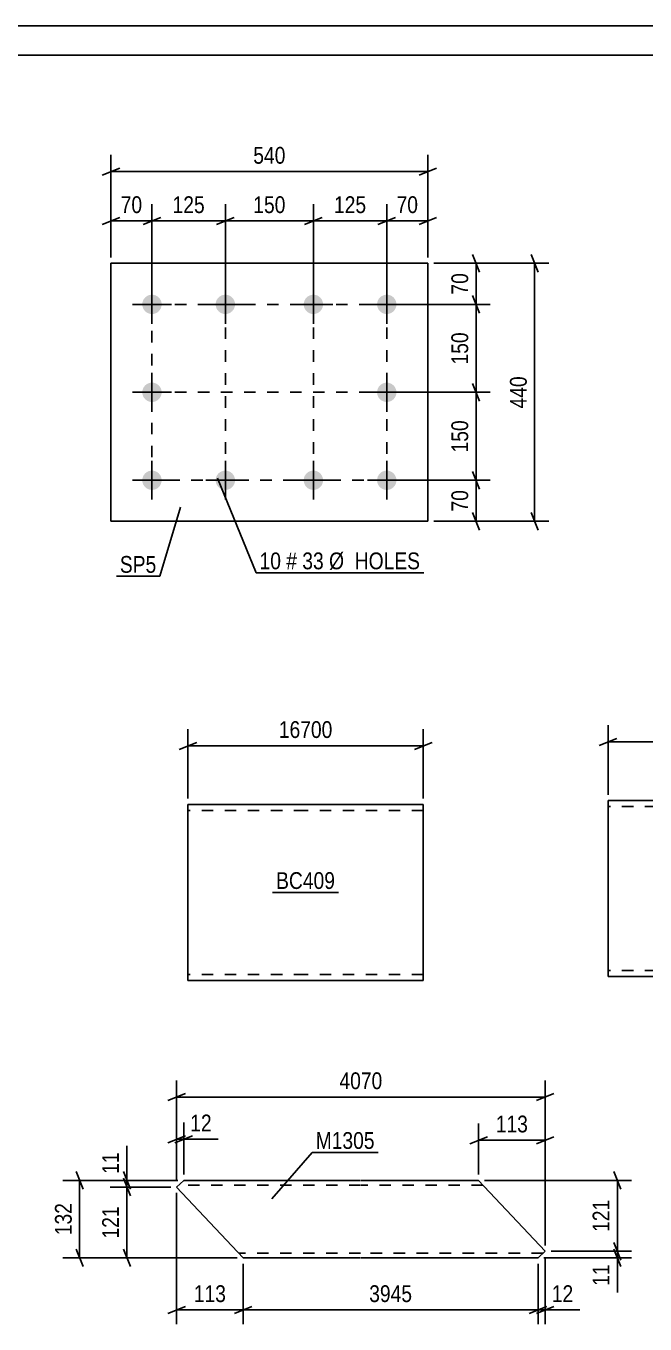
# Model space of a CAD drawing. Header units: millimetres. Extents: x 0 to 594, y 0 to 420.
# Drawn here: x 202.2 to 307.7, y 198.6 to 420 of the extents above; entities that cross this region are included whole.
import ezdxf

# ---------------------------------------------------------------- set-up
doc = ezdxf.new("R2010")
doc.units = ezdxf.units.MM
doc.linetypes.add('DXK_LINE_DOT2', pattern=[3.9198, 1.9599, -1.9599])
doc.styles.add('Arial Narrow', font='ARIALN.TTF', dxfattribs={"height": 0.2})

# ---------------------------------------------------------------- blocks, each defined once
blk = doc.blocks.new('Unknown-761550045-1163')
at = {"color": 5, "linetype": 'Continuous'}
for p, q in [((594, 420), (0, 420)), ((589, 415), (5, 415))]:
    blk.add_line(p, q, dxfattribs=at)
blk = doc.blocks.new('Part-761550045-7848 - 7847')
at = {"color": 2, "linetype": 'Continuous'}
for p, q in [((227.85, 221.98), (229.06, 223.11)), ((239.2, 209.91), (227.85, 221.98)), ((229.06, 223.11), (259.2, 223.11)), ((259.3, 223.11), (279.3, 223.11)), ((279.3, 223.11), (290.65, 211.04)), ((290.65, 211.04), (289.45, 209.91)), ((259.2, 209.91), (239.2, 209.91)), ((289.45, 209.91), (259.3, 209.91))]:
    blk.add_line(p, q, dxfattribs=at)
at = {"color": 7, "linetype": 'DXK_LINE_DOT2'}
for p, q in [((259.2, 222.31), (228.2, 222.31)), ((280.05, 222.31), (259.3, 222.31)), ((259.2, 210.71), (238.45, 210.71)), ((290.3, 210.71), (259.3, 210.71))]:
    blk.add_line(p, q, dxfattribs=at)
blk = doc.blocks.new('Part-761550045-7920 - 7919')
at = {"color": 2, "linetype": 'Continuous'}
for p, q in [((229.79, 259.22), (229.79, 287.22)), ((229.79, 287.22), (249.79, 287.22)), ((249.89, 287.22), (269.89, 287.22)), ((269.89, 287.22), (269.89, 285.98)), ((269.89, 285.98), (269.89, 259.22)), ((229.79, 259.22), (229.79, 257.22)), ((269.89, 257.22), (269.89, 259.22)), ((229.79, 257.22), (249.79, 257.22)), ((249.89, 257.22), (269.89, 257.22))]:
    blk.add_line(p, q, dxfattribs=at)
at = {"color": 7, "linetype": 'DXK_LINE_DOT2'}
for p, q in [((249.79, 286.22), (229.79, 286.22)), ((269.89, 286.22), (249.89, 286.22)), ((229.79, 257.37), (229.79, 259.22)), ((229.79, 258.22), (229.79, 258.29)), ((249.79, 258.22), (229.79, 258.22)), ((269.89, 258.22), (249.89, 258.22)), ((269.89, 258.29), (269.89, 258.83)), ((269.89, 258.22), (269.89, 258.29))]:
    blk.add_line(p, q, dxfattribs=at)
blk = doc.blocks.new('Part-761550045-7929 - 7928')
at = {"color": 2, "linetype": 'Continuous'}
for p, q in [((321.36, 287.89), (301.36, 287.89)), ((301.36, 259.89), (301.36, 287.89)), ((341.46, 287.89), (321.46, 287.89)), ((341.46, 287.89), (341.46, 286.65)), ((341.46, 286.65), (341.46, 259.89)), ((301.36, 259.89), (301.36, 257.89)), ((341.46, 257.89), (341.46, 259.89)), ((301.36, 257.89), (321.36, 257.89)), ((321.46, 257.89), (341.46, 257.89))]:
    blk.add_line(p, q, dxfattribs=at)
at = {"color": 7, "linetype": 'DXK_LINE_DOT2'}
for p, q in [((321.36, 286.89), (301.36, 286.89)), ((341.46, 286.89), (321.46, 286.89)), ((301.36, 258.04), (301.36, 259.89)), ((341.46, 258.96), (341.46, 259.5)), ((301.36, 258.89), (301.36, 258.96)), ((321.36, 258.89), (301.36, 258.89)), ((341.46, 258.89), (321.46, 258.89)), ((341.46, 258.89), (341.46, 258.96))]:
    blk.add_line(p, q, dxfattribs=at)
blk = doc.blocks.new('Part-761550045-7960 - 7959')
at = {"color": 2, "linetype": 'Continuous'}
for p, q in [((216.66, 335.52), (216.66, 379.52)), ((216.66, 379.52), (270.66, 379.52)), ((270.66, 379.52), (270.66, 335.52)), ((270.66, 335.52), (216.66, 335.52))]:
    blk.add_line(p, q, dxfattribs=at)
blk = doc.blocks.new('Bolt-761550045-7961 - 7959')
at = {"linetype": 'Continuous'}
for points in [[(223.66, 374.17, -1), (223.66, 370.87, -1)], [(236.16, 374.17, -1), (236.16, 370.87, -1)], [(251.16, 374.17, -1), (251.16, 370.87, -1)], [(263.66, 374.17, -1), (263.66, 370.87, -1)], [(223.66, 359.17, -1), (223.66, 355.87, -1)], [(263.66, 359.17, -1), (263.66, 355.87, -1)], [(223.66, 344.17, -1), (223.66, 340.87, -1)], [(236.16, 344.17, -1), (236.16, 340.87, -1)], [(251.16, 344.17, -1), (251.16, 340.87, -1)], [(263.66, 344.17, -1), (263.66, 340.87, -1)]]:
    blk.add_hatch(color=1, dxfattribs=at).paths.add_polyline_path(points)
at = {"color": 1, "linetype": 'Continuous'}
for p, q in [((223.66, 375.82), (223.66, 369.22)), ((236.16, 375.82), (236.16, 369.22)), ((251.16, 375.82), (251.16, 369.22)), ((263.66, 375.82), (263.66, 369.22)), ((220.36, 372.52), (226.96, 372.52)), ((232.86, 372.52), (239.46, 372.52)), ((247.86, 372.52), (254.46, 372.52)), ((260.36, 372.52), (266.96, 372.52)), ((223.66, 360.82), (223.66, 354.22)), ((263.66, 360.82), (263.66, 354.22)), ((220.36, 357.52), (226.96, 357.52)), ((260.36, 357.52), (266.96, 357.52)), ((223.66, 345.82), (223.66, 339.22)), ((236.16, 345.82), (236.16, 339.22)), ((251.16, 345.82), (251.16, 339.22)), ((263.66, 345.82), (263.66, 339.22)), ((220.36, 342.52), (226.96, 342.52)), ((232.86, 342.52), (239.46, 342.52)), ((247.86, 342.52), (254.46, 342.52)), ((260.36, 342.52), (266.96, 342.52))]:
    blk.add_line(p, q, dxfattribs=at)
blk = doc.blocks.new('Rectangle-761550045-9722 - 7959')
at = {"color": 1, "linetype": 'DXK_LINE_DOT2'}
blk.add_lwpolyline([(223.66, 372.52), (263.66, 372.52), (263.66, 342.52), (223.66, 342.52), (223.66, 372.52)], close=True, dxfattribs=at)
blk = doc.blocks.new('Line-761550045-9732 - 7959')
at = {"color": 1, "linetype": 'DXK_LINE_DOT2'}
blk.add_line((236.16, 372.52), (236.16, 341.52), dxfattribs=at)
blk = doc.blocks.new('Line-761550045-9736 - 7959')
at = {"color": 1, "linetype": 'DXK_LINE_DOT2'}
blk.add_line((251.16, 372.52), (251.16, 340.52), dxfattribs=at)
blk = doc.blocks.new('Line-761550045-9740 - 7959')
at = {"color": 1, "linetype": 'DXK_LINE_DOT2'}
blk.add_line((223.66, 357.52), (263.66, 357.52), dxfattribs=at)
blk = doc.blocks.new('StraightDimension-761550045-9853 - 7847')
at = {"color": 7, "linetype": 'Continuous'}
for p, q in [((218.79, 224.61), (219.99, 221.61)), ((228.06, 223.11), (216.54, 223.11)), ((226.85, 221.98), (216.54, 221.98)), ((219.99, 220.48), (218.79, 223.48)), ((219.39, 221.98), (219.39, 223.11))]:
    blk.add_line(p, q, dxfattribs=at)
at = {"color": 0}
blk.add_wipeout([(218.64, 228.49), (214.44, 228.49), (214.44, 223.64), (218.64, 223.64)], dxfattribs=at)
at = {"color": 7, "linetype": 'Continuous'}
blk.add_line((219.39, 223.11), (219.39, 229.02), dxfattribs=at)
blk.add_line((219.39, 223.11), (219.39, 229.02), dxfattribs=at)
at = {"color": 3, "style": 'Arial Narrow'}
blk.add_text('11', height=2.863, rotation=90.0002, dxfattribs=at).set_placement((218.04, 224.24))
blk = doc.blocks.new('StraightDimension-761550045-8137 - 7847')
at = {"color": 7, "linetype": 'Continuous'}
for p, q in [((227.85, 222.98), (227.85, 240.18)), ((290.65, 212.04), (290.65, 240.18)), ((229.35, 237.93), (226.35, 236.73)), ((227.85, 237.33), (290.65, 237.33)), ((289.15, 236.73), (292.15, 237.93))]:
    blk.add_line(p, q, dxfattribs=at)
at = {"color": 0}
blk.add_wipeout([(263.51, 238.08), (263.51, 242.28), (255, 242.28), (255, 238.08)], dxfattribs=at)
at = {"color": 3, "style": 'Arial Narrow'}
blk.add_text('4070', height=2.863, dxfattribs=at).set_placement((255.6, 238.68))
blk = doc.blocks.new('StraightDimension-761550045-8113 - 7847')
at = {"color": 7, "linetype": 'Continuous'}
for p, q in [((279.3, 224.11), (279.3, 232.8)), ((290.65, 212.04), (290.65, 232.8)), ((277.8, 229.35), (280.8, 230.55)), ((292.15, 230.55), (289.15, 229.35)), ((279.3, 229.95), (290.65, 229.95))]:
    blk.add_line(p, q, dxfattribs=at)
at = {"color": 0}
blk.add_wipeout([(288.32, 230.7), (288.32, 234.9), (281.63, 234.9), (281.63, 230.7)], dxfattribs=at)
at = {"color": 3, "style": 'Arial Narrow'}
blk.add_text('113', height=2.863, dxfattribs=at).set_placement((282.23, 231.3))
blk = doc.blocks.new('StraightDimension-761550045-9886 - 7847')
at = {"color": 7, "linetype": 'Continuous'}
for p, q in [((302.35, 224.61), (303.55, 221.61)), ((280.3, 223.11), (305.35, 223.11)), ((302.95, 211.04), (302.95, 223.11)), ((303.55, 209.54), (302.35, 212.54)), ((291.65, 211.04), (305.35, 211.04))]:
    blk.add_line(p, q, dxfattribs=at)
at = {"color": 0}
blk.add_wipeout([(302.2, 220.42), (298, 220.42), (298, 213.73), (302.2, 213.73)], dxfattribs=at)
at = {"color": 3, "style": 'Arial Narrow'}
blk.add_text('121', height=2.863, rotation=90.0002, dxfattribs=at).set_placement((301.6, 214.33))
blk = doc.blocks.new('StraightDimension-761550045-9854 - 7847')
at = {"color": 7, "linetype": 'Continuous'}
for p, q in [((226.85, 221.98), (216.54, 221.98)), ((218.79, 223.48), (219.99, 220.48)), ((219.39, 209.91), (219.39, 221.98)), ((219.99, 208.41), (218.79, 211.41)), ((238.2, 209.91), (216.54, 209.91))]:
    blk.add_line(p, q, dxfattribs=at)
at = {"color": 0}
blk.add_wipeout([(218.64, 219.29), (214.44, 219.29), (214.44, 212.6), (218.64, 212.6)], dxfattribs=at)
at = {"color": 3, "style": 'Arial Narrow'}
blk.add_text('121', height=2.863, rotation=90.0002, dxfattribs=at).set_placement((218.04, 213.2))
blk = doc.blocks.new('StraightDimension-761550045-8117 - 7847')
at = {"color": 7, "linetype": 'Continuous'}
for p, q in [((227.85, 222.98), (227.85, 232.98)), ((229.06, 224.11), (229.06, 232.98)), ((226.35, 229.53), (229.35, 230.73)), ((230.56, 230.73), (227.56, 229.53)), ((227.85, 230.13), (229.06, 230.13))]:
    blk.add_line(p, q, dxfattribs=at)
at = {"color": 0}
blk.add_wipeout([(234.44, 230.88), (234.44, 235.08), (229.58, 235.08), (229.58, 230.88)], dxfattribs=at)
at = {"color": 7, "linetype": 'Continuous'}
blk.add_line((229.06, 230.13), (234.96, 230.13), dxfattribs=at)
blk.add_line((229.06, 230.13), (234.96, 230.13), dxfattribs=at)
at = {"color": 3, "style": 'Arial Narrow'}
blk.add_text('12', height=2.863, dxfattribs=at).set_placement((230.18, 231.48))
blk = doc.blocks.new('StraightDimension-761550045-9887 - 7847')
at = {"color": 7, "linetype": 'Continuous'}
for p, q in [((302.35, 212.54), (303.55, 209.54)), ((291.65, 211.04), (305.35, 211.04)), ((303.55, 208.41), (302.35, 211.41)), ((302.95, 209.91), (302.95, 211.04)), ((290.45, 209.91), (305.35, 209.91))]:
    blk.add_line(p, q, dxfattribs=at)
at = {"color": 0}
blk.add_wipeout([(302.2, 209.39), (298, 209.39), (298, 204.53), (302.2, 204.53)], dxfattribs=at)
at = {"color": 7, "linetype": 'Continuous'}
blk.add_line((302.95, 209.91), (302.95, 204), dxfattribs=at)
blk.add_line((302.95, 209.91), (302.95, 204), dxfattribs=at)
at = {"color": 3, "style": 'Arial Narrow'}
blk.add_text('11', height=2.863, rotation=90.0002, dxfattribs=at).set_placement((301.6, 205.13))
blk = doc.blocks.new('StraightDimension-761550045-9919 - 7847')
at = {"color": 7, "linetype": 'Continuous'}
for p, q in [((211.94, 221.61), (210.74, 224.61)), ((228.06, 223.11), (208.49, 223.11)), ((211.34, 209.91), (211.34, 223.11)), ((210.74, 211.41), (211.94, 208.41)), ((238.2, 209.91), (208.49, 209.91))]:
    blk.add_line(p, q, dxfattribs=at)
at = {"color": 0}
blk.add_wipeout([(210.59, 219.85), (206.39, 219.85), (206.39, 213.17), (210.59, 213.17)], dxfattribs=at)
at = {"color": 3, "style": 'Arial Narrow'}
blk.add_text('132', height=2.863, rotation=90.0002, dxfattribs=at).set_placement((209.99, 213.77))
blk = doc.blocks.new('StraightDimension-761550045-11566 - 7847')
at = {"color": 7, "linetype": 'Continuous'}
for p, q in [((289.45, 208.91), (289.45, 198.62)), ((290.65, 210.04), (290.65, 198.62)), ((287.95, 200.42), (290.95, 201.62)), ((292.15, 201.62), (289.15, 200.42)), ((289.45, 201.02), (290.65, 201.02))]:
    blk.add_line(p, q, dxfattribs=at)
at = {"color": 0}
blk.add_wipeout([(296.03, 201.77), (296.03, 205.97), (291.18, 205.97), (291.18, 201.77)], dxfattribs=at)
at = {"color": 7, "linetype": 'Continuous'}
blk.add_line((290.65, 201.02), (296.56, 201.02), dxfattribs=at)
blk.add_line((290.65, 201.02), (296.56, 201.02), dxfattribs=at)
at = {"color": 3, "style": 'Arial Narrow'}
blk.add_text('12', height=2.863, dxfattribs=at).set_placement((291.78, 202.37))
blk = doc.blocks.new('StraightDimension-761550045-11567 - 7847')
at = {"color": 7, "linetype": 'Continuous'}
for p, q in [((239.2, 208.91), (239.2, 198.62)), ((289.45, 208.91), (289.45, 198.62)), ((240.7, 201.62), (237.7, 200.42)), ((287.95, 200.42), (290.95, 201.62)), ((239.2, 201.02), (289.45, 201.02))]:
    blk.add_line(p, q, dxfattribs=at)
at = {"color": 0}
blk.add_wipeout([(268.58, 201.77), (268.58, 205.97), (260.07, 205.97), (260.07, 201.77)], dxfattribs=at)
at = {"color": 3, "style": 'Arial Narrow'}
blk.add_text('3945', height=2.863, dxfattribs=at).set_placement((260.67, 202.37))
blk = doc.blocks.new('StraightDimension-761550045-11568 - 7847')
at = {"color": 7, "linetype": 'Continuous'}
for p, q in [((227.85, 220.98), (227.85, 198.62)), ((239.2, 208.91), (239.2, 198.62)), ((226.35, 200.42), (229.35, 201.62)), ((240.7, 201.62), (237.7, 200.42)), ((227.85, 201.02), (239.2, 201.02))]:
    blk.add_line(p, q, dxfattribs=at)
at = {"color": 0}
blk.add_wipeout([(236.87, 201.77), (236.87, 205.97), (230.18, 205.97), (230.18, 201.77)], dxfattribs=at)
at = {"color": 3, "style": 'Arial Narrow'}
blk.add_text('113', height=2.863, dxfattribs=at).set_placement((230.78, 202.37))
blk = doc.blocks.new('StraightDimension-761550045-8275 - 7919')
at = {"color": 7, "linetype": 'Continuous'}
for p, q in [((229.79, 288.22), (229.79, 300.07)), ((269.89, 288.22), (269.89, 300.07)), ((231.29, 297.82), (228.29, 296.62)), ((229.79, 297.22), (269.89, 297.22)), ((268.39, 296.62), (271.39, 297.82))]:
    blk.add_line(p, q, dxfattribs=at)
at = {"color": 0}
blk.add_wipeout([(255.01, 297.97), (255.01, 302.17), (244.67, 302.17), (244.67, 297.97)], dxfattribs=at)
at = {"color": 3, "style": 'Arial Narrow'}
blk.add_text('16700', height=2.863, dxfattribs=at).set_placement((245.27, 298.57))
blk = doc.blocks.new('StraightDimension-761550045-8279 - 7928')
at = {"color": 7, "linetype": 'Continuous'}
for p, q in [((301.36, 288.89), (301.36, 300.74)), ((341.46, 288.89), (341.46, 300.74)), ((302.86, 298.49), (299.86, 297.29)), ((301.36, 297.89), (341.46, 297.89)), ((339.96, 297.29), (342.96, 298.49))]:
    blk.add_line(p, q, dxfattribs=at)
at = {"color": 0}
blk.add_wipeout([(326.58, 298.64), (326.58, 302.84), (316.24, 302.84), (316.24, 298.64)], dxfattribs=at)
at = {"color": 3, "style": 'Arial Narrow'}
blk.add_text('17700', height=2.863, dxfattribs=at).set_placement((316.84, 299.24))
blk = doc.blocks.new('StraightDimension-761550045-8315 - 7959')
at = {"color": 7, "linetype": 'Continuous'}
for p, q in [((278.28, 381.02), (279.48, 378.02)), ((271.66, 379.52), (281.28, 379.52)), ((278.88, 372.52), (278.88, 379.52)), ((264.66, 372.52), (281.28, 372.52)), ((279.48, 371.02), (278.28, 374.02))]:
    blk.add_line(p, q, dxfattribs=at)
at = {"color": 0}
blk.add_wipeout([(278.13, 378.44), (273.93, 378.44), (273.93, 373.59), (278.13, 373.59)], dxfattribs=at)
at = {"color": 3, "style": 'Arial Narrow'}
blk.add_text('70', height=2.863, rotation=90.0002, dxfattribs=at).set_placement((277.53, 374.19))
blk = doc.blocks.new('StraightDimension-761550045-8318 - 7959')
at = {"color": 7, "linetype": 'Continuous'}
for p, q in [((278.28, 344.02), (279.48, 341.02)), ((264.66, 342.52), (281.28, 342.52)), ((278.88, 335.52), (278.88, 342.52)), ((279.48, 334.02), (278.28, 337.02)), ((271.66, 335.52), (281.28, 335.52))]:
    blk.add_line(p, q, dxfattribs=at)
at = {"color": 0}
blk.add_wipeout([(278.13, 341.44), (273.93, 341.44), (273.93, 336.59), (278.13, 336.59)], dxfattribs=at)
at = {"color": 3, "style": 'Arial Narrow'}
blk.add_text('70', height=2.863, rotation=90.0002, dxfattribs=at).set_placement((277.53, 337.19))
blk = doc.blocks.new('StraightDimension-761550045-8331 - 7959')
at = {"color": 7, "linetype": 'Continuous'}
for p, q in [((289.46, 378.02), (288.26, 381.02)), ((271.66, 379.52), (291.26, 379.52)), ((288.86, 335.52), (288.86, 379.52)), ((288.26, 337.02), (289.46, 334.02)), ((271.66, 335.52), (291.26, 335.52))]:
    blk.add_line(p, q, dxfattribs=at)
at = {"color": 0}
blk.add_wipeout([(288.11, 360.86), (283.91, 360.86), (283.91, 354.17), (288.11, 354.17)], dxfattribs=at)
at = {"color": 3, "style": 'Arial Narrow'}
blk.add_text('440', height=2.863, rotation=90.0002, dxfattribs=at).set_placement((287.51, 354.77))
blk = doc.blocks.new('StraightDimension-761550045-8335 - 7959')
at = {"color": 7, "linetype": 'Continuous'}
for p, q in [((263.66, 373.52), (263.66, 389.59)), ((270.66, 380.52), (270.66, 389.59)), ((262.16, 386.14), (265.16, 387.34)), ((263.66, 386.74), (270.66, 386.74)), ((272.16, 387.34), (269.16, 386.14))]:
    blk.add_line(p, q, dxfattribs=at)
at = {"color": 0}
blk.add_wipeout([(269.59, 387.49), (269.59, 391.69), (264.73, 391.69), (264.73, 387.49)], dxfattribs=at)
at = {"color": 3, "style": 'Arial Narrow'}
blk.add_text('70', height=2.863, dxfattribs=at).set_placement((265.33, 388.09))
blk = doc.blocks.new('StraightDimension-761550045-8339 - 7959')
at = {"color": 7, "linetype": 'Continuous'}
for p, q in [((216.66, 380.52), (216.66, 389.59)), ((223.66, 373.52), (223.66, 389.59)), ((215.16, 386.14), (218.16, 387.34)), ((216.66, 386.74), (223.66, 386.74)), ((225.16, 387.34), (222.16, 386.14))]:
    blk.add_line(p, q, dxfattribs=at)
at = {"color": 0}
blk.add_wipeout([(222.59, 387.49), (222.59, 391.69), (217.73, 391.69), (217.73, 387.49)], dxfattribs=at)
at = {"color": 3, "style": 'Arial Narrow'}
blk.add_text('70', height=2.863, dxfattribs=at).set_placement((218.33, 388.09))
blk = doc.blocks.new('StraightDimension-761550045-8355 - 7959')
at = {"color": 7, "linetype": 'Continuous'}
for p, q in [((216.66, 380.52), (216.66, 398.01)), ((270.66, 380.52), (270.66, 398.01)), ((218.16, 395.76), (215.16, 394.56)), ((216.66, 395.16), (270.66, 395.16)), ((269.16, 394.56), (272.16, 395.76))]:
    blk.add_line(p, q, dxfattribs=at)
at = {"color": 0}
blk.add_wipeout([(247, 395.91), (247, 400.11), (240.32, 400.11), (240.32, 395.91)], dxfattribs=at)
at = {"color": 3, "style": 'Arial Narrow'}
blk.add_text('540', height=2.863, dxfattribs=at).set_placement((240.92, 396.51))
blk = doc.blocks.new('StraightDimension-761550045-13352 - 7959')
at = {"color": 7, "linetype": 'Continuous'}
for p, q in [((279.48, 356.02), (278.28, 359.02)), ((264.66, 357.52), (281.28, 357.52)), ((278.88, 342.52), (278.88, 357.52)), ((278.28, 344.02), (279.48, 341.02)), ((264.66, 342.52), (281.28, 342.52))]:
    blk.add_line(p, q, dxfattribs=at)
at = {"color": 0}
blk.add_wipeout([(278.13, 353.36), (273.93, 353.36), (273.93, 346.67), (278.13, 346.67)], dxfattribs=at)
at = {"color": 3, "style": 'Arial Narrow'}
blk.add_text('150', height=2.863, rotation=90.0002, dxfattribs=at).set_placement((277.53, 347.27))
blk = doc.blocks.new('StraightDimension-761550045-13354 - 7959')
at = {"color": 7, "linetype": 'Continuous'}
for p, q in [((264.66, 372.52), (281.28, 372.52)), ((279.48, 371.02), (278.28, 374.02)), ((278.88, 357.52), (278.88, 372.52)), ((278.28, 359.02), (279.48, 356.02)), ((264.66, 357.52), (281.28, 357.52))]:
    blk.add_line(p, q, dxfattribs=at)
at = {"color": 0}
blk.add_wipeout([(278.13, 368.36), (273.93, 368.36), (273.93, 361.67), (278.13, 361.67)], dxfattribs=at)
at = {"color": 3, "style": 'Arial Narrow'}
blk.add_text('150', height=2.863, rotation=90.0002, dxfattribs=at).set_placement((277.53, 362.27))
blk = doc.blocks.new('StraightDimension-761550045-13356 - 7959')
at = {"color": 7, "linetype": 'Continuous'}
for p, q in [((223.66, 373.52), (223.66, 389.59)), ((236.16, 373.52), (236.16, 389.59)), ((222.16, 386.14), (225.16, 387.34)), ((223.66, 386.74), (236.16, 386.74)), ((237.66, 387.34), (234.66, 386.14))]:
    blk.add_line(p, q, dxfattribs=at)
at = {"color": 0}
blk.add_wipeout([(233.25, 387.49), (233.25, 391.69), (226.57, 391.69), (226.57, 387.49)], dxfattribs=at)
at = {"color": 3, "style": 'Arial Narrow'}
blk.add_text('125', height=2.863, dxfattribs=at).set_placement((227.17, 388.09))
blk = doc.blocks.new('StraightDimension-761550045-13358 - 7959')
at = {"color": 7, "linetype": 'Continuous'}
for p, q in [((236.16, 373.52), (236.16, 389.59)), ((251.16, 373.52), (251.16, 389.59)), ((237.66, 387.34), (234.66, 386.14)), ((236.16, 386.74), (251.16, 386.74)), ((249.66, 386.14), (252.66, 387.34))]:
    blk.add_line(p, q, dxfattribs=at)
at = {"color": 0}
blk.add_wipeout([(247, 387.49), (247, 391.69), (240.32, 391.69), (240.32, 387.49)], dxfattribs=at)
at = {"color": 3, "style": 'Arial Narrow'}
blk.add_text('150', height=2.863, dxfattribs=at).set_placement((240.92, 388.09))
blk = doc.blocks.new('StraightDimension-761550045-13360 - 7959')
at = {"color": 7, "linetype": 'Continuous'}
for p, q in [((251.16, 373.52), (251.16, 389.59)), ((263.66, 373.52), (263.66, 389.59)), ((249.66, 386.14), (252.66, 387.34)), ((251.16, 386.74), (263.66, 386.74)), ((265.16, 387.34), (262.16, 386.14))]:
    blk.add_line(p, q, dxfattribs=at)
at = {"color": 0}
blk.add_wipeout([(260.75, 387.49), (260.75, 391.69), (254.07, 391.69), (254.07, 387.49)], dxfattribs=at)
at = {"color": 3, "style": 'Arial Narrow'}
blk.add_text('125', height=2.863, dxfattribs=at).set_placement((254.67, 388.09))
blk = doc.blocks.new('Mark-761550045-8461 - 7847')
at = {"color": 0}
blk.add_wipeout([(261.61, 228.49), (261.61, 231.49), (251.55, 231.49), (251.55, 228.49)], dxfattribs=at)
blk.add_wipeout([(261.61, 228.49), (261.61, 231.49), (251.55, 231.49), (251.55, 228.49)], dxfattribs=at)
at = {"color": 30, "linetype": 'Continuous'}
for p, q in [((244.08, 219.99), (250.95, 227.89)), ((250.95, 227.89), (262.21, 227.89))]:
    blk.add_line(p, q, dxfattribs=at)
at = {"color": 3, "style": 'Arial Narrow'}
blk.add_text('M1305', height=2.863, dxfattribs=at).set_placement((251.55, 228.49))
blk = doc.blocks.new('Mark-761550045-8486 - 7919')
at = {"color": 0}
blk.add_wipeout([(254.86, 272.82), (254.86, 275.82), (244.81, 275.82), (244.81, 272.82)], dxfattribs=at)
blk.add_wipeout([(254.86, 272.82), (254.86, 275.82), (244.81, 275.82), (244.81, 272.82)], dxfattribs=at)
at = {"color": 30, "linetype": 'Continuous'}
blk.add_line((244.21, 272.22), (255.46, 272.22), dxfattribs=at)
at = {"color": 3, "style": 'Arial Narrow'}
blk.add_text('BC409', height=2.863, dxfattribs=at).set_placement((244.81, 272.82))
blk = doc.blocks.new('Mark-761550045-8499 - 7959')
at = {"color": 0}
blk.add_wipeout([(245.64, 327.34), (245.64, 330.34), (241.99, 330.34), (241.99, 327.34)], dxfattribs=at)
blk.add_wipeout([(245.64, 327.34), (245.64, 330.34), (241.99, 330.34), (241.99, 327.34)], dxfattribs=at)
at = {"color": 7, "linetype": 'Continuous'}
blk.add_line((234.8, 342.9), (241.39, 326.74), dxfattribs=at)
at = {"color": 0}
blk.add_wipeout([(248.37, 327.34), (248.37, 330.34), (246.54, 330.34), (246.54, 327.34)], dxfattribs=at)
blk.add_wipeout([(248.37, 327.34), (248.37, 330.34), (246.54, 330.34), (246.54, 327.34)], dxfattribs=at)
at = {"color": 3, "style": 'Arial Narrow'}
blk.add_text('10', height=2.863, dxfattribs=at).set_placement((241.99, 327.34))
at = {"color": 0}
blk.add_wipeout([(252.93, 327.34), (252.93, 330.34), (249.27, 330.34), (249.27, 327.34)], dxfattribs=at)
blk.add_wipeout([(252.93, 327.34), (252.93, 330.34), (249.27, 330.34), (249.27, 327.34)], dxfattribs=at)
at = {"color": 3, "style": 'Arial Narrow'}
blk.add_text('#', height=2.86, dxfattribs=at).set_placement((246.54, 327.34))
at = {"color": 0}
blk.add_wipeout([(269.36, 327.34), (269.36, 330.34), (253.83, 330.34), (253.83, 327.34)], dxfattribs=at)
blk.add_wipeout([(269.36, 327.34), (269.36, 330.34), (253.83, 330.34), (253.83, 327.34)], dxfattribs=at)
at = {"color": 7, "linetype": 'Continuous'}
blk.add_line((241.39, 326.74), (269.96, 326.74), dxfattribs=at)
at = {"color": 3, "style": 'Arial Narrow'}
for s, p in [('33', (249.27, 327.34)), ('Ø  HOLES', (253.83, 327.34))]:
    blk.add_text(s, height=2.863, dxfattribs=at).set_placement(p)
blk = doc.blocks.new('Mark-761550045-8496 - 7959')
at = {"color": 0}
blk.add_wipeout([(224.4, 326.74), (224.4, 329.74), (218.19, 329.74), (218.19, 326.74)], dxfattribs=at)
blk.add_wipeout([(224.4, 326.74), (224.4, 329.74), (218.19, 329.74), (218.19, 326.74)], dxfattribs=at)
at = {"color": 30, "linetype": 'Continuous'}
for p in [(228.5, 337.91), (217.59, 326.14)]:
    blk.add_line(p, (225, 326.14), dxfattribs=at)
at = {"color": 3, "style": 'Arial Narrow'}
blk.add_text('SP5', height=2.863, dxfattribs=at).set_placement((218.19, 326.74))

msp = doc.modelspace()

# ---------------------------------------------------------------- block references
for name in ['Unknown-761550045-1163', 'Part-761550045-7960 - 7959', 'Bolt-761550045-7961 - 7959', 'Rectangle-761550045-9722 - 7959', 'Line-761550045-9732 - 7959', 'Line-761550045-9736 - 7959', 'Line-761550045-9740 - 7959', 'Part-761550045-7929 - 7928', 'Part-761550045-7920 - 7919', 'Part-761550045-7848 - 7847']:
    msp.add_blockref(name, (0, 0))

# ---------------------------------------------------------------- next in the draw order: block references
for name in ['StraightDimension-761550045-8339 - 7959', 'StraightDimension-761550045-8315 - 7959', 'StraightDimension-761550045-8318 - 7959', 'Mark-761550045-8496 - 7959', 'StraightDimension-761550045-8275 - 7919', 'StraightDimension-761550045-8279 - 7928', 'Mark-761550045-8486 - 7919', 'StraightDimension-761550045-9853 - 7847']:
    msp.add_blockref(name, (0, 0))

# ---------------------------------------------------------------- next in the draw order: block references
for name in ['StraightDimension-761550045-8331 - 7959', 'StraightDimension-761550045-8137 - 7847']:
    msp.add_blockref(name, (0, 0))

# ---------------------------------------------------------------- next in the draw order: block references
for name in ['StraightDimension-761550045-8335 - 7959', 'StraightDimension-761550045-13352 - 7959', 'StraightDimension-761550045-8113 - 7847', 'Mark-761550045-8461 - 7847', 'StraightDimension-761550045-9854 - 7847']:
    msp.add_blockref(name, (0, 0))

# ---------------------------------------------------------------- next in the draw order: block references
for name in ['StraightDimension-761550045-8355 - 7959', 'StraightDimension-761550045-13354 - 7959', 'Mark-761550045-8499 - 7959', 'StraightDimension-761550045-8117 - 7847', 'StraightDimension-761550045-9886 - 7847']:
    msp.add_blockref(name, (0, 0))

# ---------------------------------------------------------------- next in the draw order: block references
for name in ['StraightDimension-761550045-13356 - 7959', 'StraightDimension-761550045-9919 - 7847', 'StraightDimension-761550045-9887 - 7847']:
    msp.add_blockref(name, (0, 0))

# ---------------------------------------------------------------- next in the draw order: block references
for name in ['StraightDimension-761550045-13358 - 7959', 'StraightDimension-761550045-11566 - 7847']:
    msp.add_blockref(name, (0, 0))

# ---------------------------------------------------------------- next in the draw order: block references
for name in ['StraightDimension-761550045-13360 - 7959', 'StraightDimension-761550045-11567 - 7847']:
    msp.add_blockref(name, (0, 0))

# ---------------------------------------------------------------- next in the draw order: block references
msp.add_blockref('StraightDimension-761550045-11568 - 7847', (0, 0))

doc.saveas('drawing.dxf')
